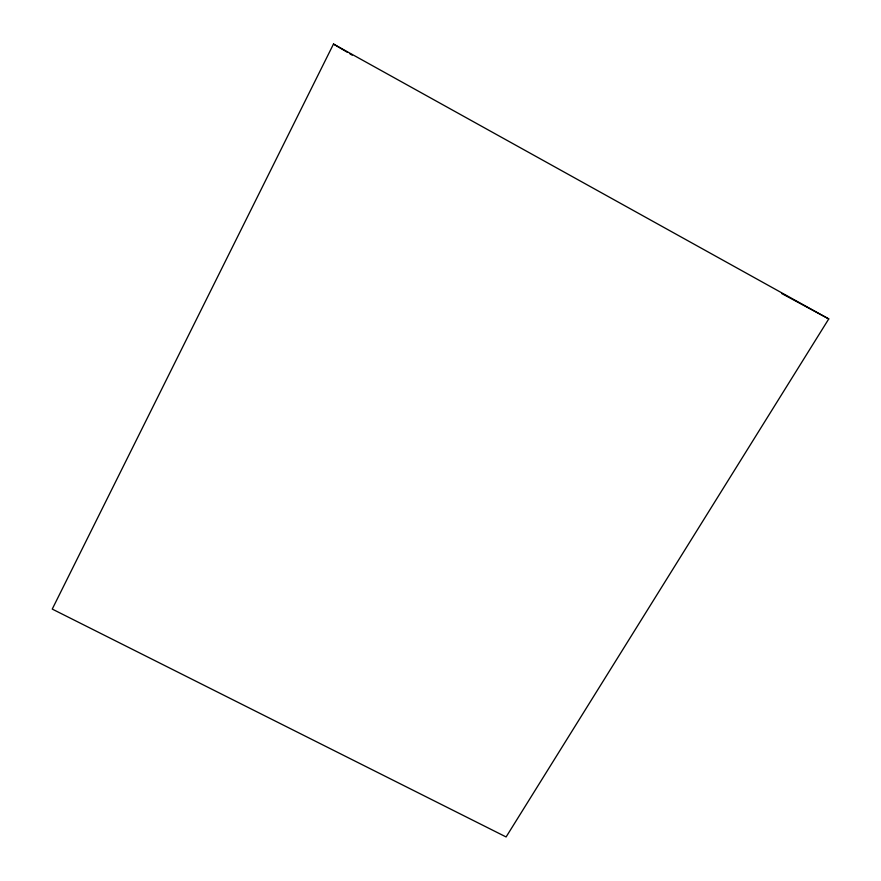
<?xml version="1.0" encoding="UTF-8"?>
<svg xmlns="http://www.w3.org/2000/svg" width="881" height="881" viewBox="0 0 881 881"><rect width="100%" height="100%" fill="white"/><g stroke="black" fill="none" stroke-linecap="round" stroke-linejoin="round"><path stroke-width="1.32" d="M333.492 44.05L52.243 609.079L506.101 836.95L828.757 318.922L333.492 44.05L347.521 52.386M781.645 293.483L828.757 318.922M349.856 53.774L352.202 55.162"/></g></svg>
